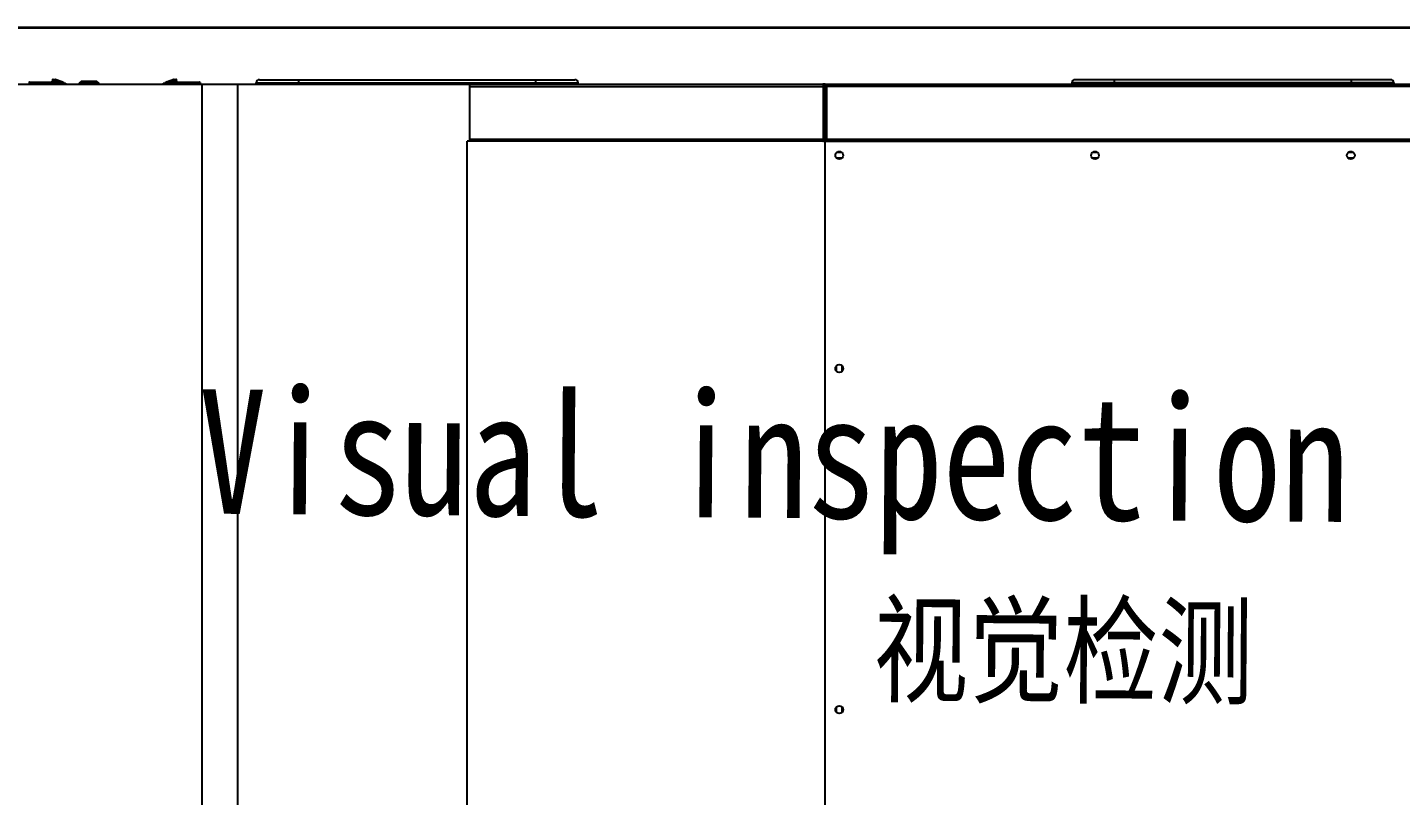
# Model space of a CAD drawing. Header units: millimetres. Extents: x -1052 to 3351, y 0 to 2015.
# Drawn here: x -256.71 to -228.12, y 1769.12 to 1785.11 of the extents above; entities that cross this region are included whole.
import ezdxf
from ezdxf.enums import TextEntityAlignment as Align

# ---------------------------------------------------------------- set-up
doc = ezdxf.new("R2010")
doc.units = ezdxf.units.MM
doc.layers.add('7标注层', color=7, linetype='Continuous', lineweight=18)
doc.layers.add('AM_6', color=2, linetype='Continuous', lineweight=35)
doc.styles.add('PC_TEXTSTYLE', font='', dxfattribs={"width": 0.8})
doc.styles.get('PC_TEXTSTYLE').set_extended_font_data('宋体')

msp = doc.modelspace()

# ---------------------------------------------------------------- linework, layer by layer
at = {"color": 7, "linetype": 'Continuous', "lineweight": 25}
for p, q in [((-261.6804, 1783.9287), (-253.0748, 1783.9287)), ((-256.6759, 1783.9686), (-256.6316, 1783.9686)), ((-256.6759, 1783.9686), (-256.6759, 1783.9361)), ((-256.6759, 1783.9361), (-256.6316, 1783.9361)), ((-256.6316, 1783.976), (-256.6316, 1783.9686)), ((-256.6316, 1783.976), (-256.2174, 1783.976)), ((-256.6316, 1783.9686), (-256.6316, 1783.9361)), ((-256.6316, 1783.9686), (-256.2174, 1783.9686)), ((-256.6316, 1783.9361), (-256.0029, 1783.9361)), ((-256.6316, 1783.9361), (-256.6316, 1783.9287)), ((-256.2174, 1783.9686), (-256.2174, 1783.976)), ((-256.2174, 1783.9686), (-256.2056, 1783.9705)), ((-256.2145, 1783.9305), (-256.2145, 1783.9287)), ((-256.2056, 1783.9776), (-256.0462, 1783.9776)), ((-256.0462, 1783.9705), (-256.2056, 1783.9705)), ((-256.1878, 1784.0242), (-256.1878, 1784.0056)), ((-256.1804, 1784.0126), (-256.1804, 1784.0313)), ((-256.0462, 1783.9776), (-256.1804, 1784.0313)), ((-256.1777, 1784.0311), (-256.0434, 1783.9774)), ((-256.1397, 1784.0242), (-256.1397, 1784.0159)), ((-255.9981, 1783.9776), (-256.1323, 1784.0313)), ((-256.1296, 1784.0311), (-255.9953, 1783.9774)), ((-256.0462, 1783.9705), (-256.0462, 1783.9776)), ((-256.0029, 1783.9532), (-256.0462, 1783.9705)), ((-256.0002, 1783.9601), (-256.0434, 1783.9774)), ((-256.0029, 1783.9532), (-256.0029, 1783.9361)), ((-255.9585, 1783.9361), (-256.0029, 1783.9361)), ((-256.0029, 1783.9361), (-256.0029, 1783.9287)), ((-255.9981, 1783.9705), (-255.9981, 1783.9776)), ((-255.9548, 1783.9532), (-255.9981, 1783.9705)), ((-255.9521, 1783.9601), (-255.9953, 1783.9774)), ((-255.962, 1783.9398), (-255.9604, 1783.9412)), ((-255.9585, 1783.9384), (-255.9585, 1783.9361)), ((-255.9548, 1783.9532), (-255.9548, 1783.9361)), ((-255.9105, 1783.9361), (-255.9548, 1783.9361)), ((-255.9548, 1783.9361), (-255.9548, 1783.9287)), ((-255.9139, 1783.9398), (-255.9124, 1783.9412)), ((-255.9105, 1783.9384), (-255.9105, 1783.9361)), ((-255.635, 1783.9489), (-255.635, 1783.9361)), ((-255.5945, 1783.9861), (-255.6323, 1783.9545)), ((-255.2272, 1783.9545), (-255.265, 1783.9861)), ((-255.2245, 1783.9361), (-255.2245, 1783.9489)), ((-253.884, 1783.9384), (-253.884, 1783.9361)), ((-253.8396, 1783.9361), (-253.884, 1783.9361)), ((-253.7991, 1783.9774), (-253.8424, 1783.9601)), ((-253.7964, 1783.9705), (-253.8396, 1783.9532)), ((-253.8396, 1783.9361), (-253.8396, 1783.9532)), ((-253.8396, 1783.9287), (-253.8396, 1783.9361)), ((-253.8359, 1783.9384), (-253.8359, 1783.9361)), ((-253.7915, 1783.9361), (-253.8359, 1783.9361)), ((-253.7991, 1783.9774), (-253.6649, 1784.0311)), ((-253.6621, 1784.0313), (-253.7964, 1783.9776)), ((-253.7964, 1783.9776), (-253.7964, 1783.9705)), ((-253.7511, 1783.9774), (-253.7943, 1783.9601)), ((-253.7483, 1783.9705), (-253.7915, 1783.9532)), ((-253.7915, 1783.9361), (-253.7915, 1783.9532)), ((-253.7915, 1783.9361), (-253.1629, 1783.9361)), ((-253.7915, 1783.9287), (-253.7915, 1783.9361)), ((-253.7511, 1783.9774), (-253.6168, 1784.0311)), ((-253.614, 1784.0313), (-253.7483, 1783.9776)), ((-253.7483, 1783.9776), (-253.7483, 1783.9705)), ((-253.5889, 1783.9776), (-253.7483, 1783.9776)), ((-253.5889, 1783.9705), (-253.7483, 1783.9705)), ((-253.6547, 1784.0159), (-253.6547, 1784.0242)), ((-253.614, 1784.0313), (-253.614, 1784.0126)), ((-253.6066, 1784.0056), (-253.6066, 1784.0242)), ((-253.5889, 1783.9776), (-253.5877, 1783.9777)), ((-253.5889, 1783.9705), (-253.5889, 1783.9776)), ((-253.5771, 1783.9686), (-253.5889, 1783.9705)), ((-253.5771, 1783.976), (-253.5771, 1783.9686)), ((-253.5771, 1783.976), (-253.1629, 1783.976)), ((-253.5771, 1783.9686), (-253.1629, 1783.9686)), ((-253.1629, 1783.9686), (-253.1629, 1783.976)), ((-253.1629, 1783.9361), (-253.1629, 1783.9686)), ((-253.1629, 1783.9686), (-253.1185, 1783.9686)), ((-253.1629, 1783.9361), (-253.1185, 1783.9361)), ((-253.1629, 1783.9287), (-253.1629, 1783.9361)), ((-253.1185, 1783.9686), (-253.1185, 1783.9361)), ((-253.0748, 1764.9951), (-253.0748, 1783.9287)), ((-253.0748, 1783.9287), (-252.3352, 1783.9287)), ((-252.3352, 1783.9287), (-252.3352, 1764.9951)), ((-252.3352, 1783.9287), (-247.5032, 1783.9287)), ((-251.9463, 1783.9582), (-251.0588, 1783.9582)), ((-251.9463, 1783.9287), (-251.9463, 1783.9582)), ((-251.8797, 1784.0248), (-251.0588, 1784.0248)), ((-251.0588, 1783.9582), (-251.0588, 1784.0248)), ((-251.0588, 1784.0248), (-246.1331, 1784.0248)), ((-251.0588, 1783.9582), (-246.1331, 1783.9582)), ((-251.0588, 1783.9287), (-251.0588, 1783.9582)), ((-247.5032, 1783.9287), (-240.1498, 1783.9287)), ((-247.5032, 1782.7453), (-247.5032, 1783.9287)), ((-246.1331, 1784.0248), (-246.1331, 1783.9582)), ((-246.1331, 1784.0248), (-245.3121, 1784.0248)), ((-246.1331, 1783.9582), (-246.1331, 1783.9287)), ((-246.1331, 1783.9582), (-245.2456, 1783.9582)), ((-245.2456, 1783.9287), (-245.2456, 1783.9582)), ((-240.1054, 1783.9287), (-240.1498, 1783.9287)), ((-240.1455, 1783.8843), (-240.1455, 1782.7897)), ((-240.135, 1783.8843), (-240.135, 1782.7897)), ((-240.1054, 1783.8843), (-240.135, 1783.8843)), ((-240.1054, 1783.9287), (-240.061, 1783.9287)), ((-240.1054, 1783.8843), (-240.1054, 1783.9287)), ((-240.1054, 1783.8843), (-240.1054, 1782.7897)), ((-240.1054, 1783.8843), (-240.0758, 1783.8843)), ((-240.0758, 1783.8843), (-240.0758, 1782.7897)), ((-211.7051, 1783.8843), (-240.0654, 1783.8843)), ((-240.0654, 1782.7897), (-240.0654, 1783.8843)), ((-240.061, 1783.9287), (-211.7051, 1783.9287)), ((-234.0777, 1783.9582), (-234.9653, 1783.9582)), ((-234.9653, 1783.9582), (-234.9653, 1783.9287)), ((-234.0777, 1784.0248), (-234.8987, 1784.0248)), ((-229.1521, 1784.0248), (-234.0777, 1784.0248)), ((-234.0777, 1783.9582), (-234.0777, 1784.0248)), ((-229.1521, 1783.9582), (-234.0777, 1783.9582)), ((-234.0777, 1783.9287), (-234.0777, 1783.9582)), ((-229.1521, 1784.0248), (-229.1521, 1783.9582)), ((-228.3311, 1784.0248), (-229.1521, 1784.0248)), ((-229.1521, 1783.9582), (-229.1521, 1783.9287)), ((-228.2646, 1783.9582), (-229.1521, 1783.9582)), ((-228.2646, 1783.9582), (-228.2646, 1783.9287)), ((-247.5544, 1766.1785), (-247.5544, 1782.7453)), ((-240.1054, 1782.7453), (-247.5544, 1782.7453)), ((-240.1498, 1782.7453), (-240.1498, 1782.7703)), ((-240.0613, 1782.7453), (-240.1496, 1782.7453)), ((-240.135, 1782.7897), (-240.1054, 1782.7897)), ((-240.0758, 1782.7897), (-240.1054, 1782.7897)), ((-240.1054, 1766.1785), (-240.1054, 1782.7453)), ((-240.1054, 1782.7453), (-212.001, 1782.7453)), ((-240.0654, 1782.7897), (-211.7051, 1782.7897)), ((-240.061, 1782.7453), (-240.061, 1782.7702)), ((-239.7553, 1782.5101), (-239.8638, 1782.5101)), ((-239.7791, 1782.5249), (-239.84, 1782.5249)), ((-234.4303, 1782.5101), (-234.5387, 1782.5101)), ((-234.4541, 1782.5249), (-234.515, 1782.5249)), ((-229.1052, 1782.5101), (-229.2137, 1782.5101)), ((-229.129, 1782.5249), (-229.1899, 1782.5249)), ((-239.7553, 1782.3888), (-239.8638, 1782.3888)), ((-239.7791, 1782.374), (-239.84, 1782.374)), ((-234.4303, 1782.3888), (-234.5387, 1782.3888)), ((-234.4541, 1782.374), (-234.515, 1782.374)), ((-229.1052, 1782.3888), (-229.2137, 1782.3888)), ((-229.129, 1782.374), (-229.1899, 1782.374)), ((-239.885, 1777.9815), (-239.885, 1778.0424)), ((-239.8703, 1777.9577), (-239.8703, 1778.0661)), ((-239.7491, 1777.9575), (-239.7491, 1778.0664)), ((-239.749, 1777.9577), (-239.749, 1778.0662)), ((-239.7342, 1777.9814), (-239.7342, 1778.0425)), ((-239.7341, 1777.9815), (-239.7341, 1778.0424)), ((-239.885, 1770.8814), (-239.885, 1770.9423)), ((-239.8703, 1770.8577), (-239.8703, 1770.9661)), ((-239.7491, 1770.8574), (-239.7491, 1770.9663)), ((-239.749, 1770.8576), (-239.749, 1770.9661)), ((-239.7342, 1770.8813), (-239.7342, 1770.9424)), ((-239.7341, 1770.8814), (-239.7341, 1770.9423))]:
    msp.add_line(p, q, dxfattribs=at)
at = {"color": 8, "linetype": 'Continuous', "lineweight": 25}
for p, q in [((-256.1323, 1784.013), (-256.1323, 1784.0313)), ((-256.0439, 1783.9776), (-255.9981, 1783.9776)), ((-255.9981, 1783.9705), (-256.0262, 1783.9705)), ((-255.9585, 1783.9361), (-255.9548, 1783.9361)), ((-255.2245, 1783.9489), (-255.635, 1783.9489)), ((-255.4309, 1783.9361), (-255.635, 1783.9361)), ((-255.4309, 1783.9545), (-255.6323, 1783.9545)), ((-255.4297, 1783.9861), (-255.5945, 1783.9861)), ((-255.2272, 1783.9545), (-255.4309, 1783.9545)), ((-255.2245, 1783.9361), (-255.4309, 1783.9361)), ((-255.265, 1783.9861), (-255.4297, 1783.9861)), ((-253.8396, 1783.9361), (-253.8359, 1783.9361)), ((-253.7505, 1783.9776), (-253.7964, 1783.9776)), ((-253.7682, 1783.9705), (-253.7964, 1783.9705)), ((-253.6621, 1784.0313), (-253.6621, 1784.013)), ((-247.5032, 1783.8843), (-240.1455, 1783.8843)), ((-240.135, 1783.8843), (-240.1455, 1783.8843)), ((-240.0654, 1783.8843), (-240.0758, 1783.8843)), ((-247.5032, 1782.7897), (-240.1455, 1782.7897)), ((-240.1455, 1782.7897), (-240.135, 1782.7897)), ((-240.0758, 1782.7897), (-240.0654, 1782.7897))]:
    msp.add_line(p, q, dxfattribs=at)
at = {"color": 7, "linetype": 'Continuous', "lineweight": 25, "flags": 128}
for points in [[(-256.2068, 1783.9777), (-256.2068, 1783.9777), (-256.2068, 1783.9777), (-256.2068, 1783.9777), (-256.2068, 1783.9777), (-256.2068, 1783.9777), (-256.2068, 1783.9777), (-256.2067, 1783.9777), (-256.2067, 1783.9777), (-256.2065, 1783.9777), (-256.2062, 1783.9777), (-256.2056, 1783.9776)], [(-256.0434, 1783.9774), (-256.0435, 1783.9773), (-256.0436, 1783.9769), (-256.0439, 1783.9762), (-256.0442, 1783.9754), (-256.0446, 1783.9744), (-256.0451, 1783.9732), (-256.0456, 1783.9719), (-256.0462, 1783.9705)], [(-255.9953, 1783.9774), (-255.9954, 1783.9773), (-255.9955, 1783.9769), (-255.9958, 1783.9762), (-255.9961, 1783.9754), (-255.9966, 1783.9744), (-255.997, 1783.9732), (-255.9975, 1783.9719), (-255.9981, 1783.9705)], [(-253.7964, 1783.9705), (-253.7969, 1783.9719), (-253.7974, 1783.9732), (-253.7979, 1783.9744), (-253.7983, 1783.9754), (-253.7987, 1783.9762), (-253.7989, 1783.9769), (-253.7991, 1783.9773), (-253.7991, 1783.9774)], [(-253.7483, 1783.9705), (-253.7488, 1783.9719), (-253.7494, 1783.9732), (-253.7498, 1783.9744), (-253.7502, 1783.9754), (-253.7506, 1783.9762), (-253.7508, 1783.9769), (-253.751, 1783.9773), (-253.7511, 1783.9774)], [(-253.6649, 1784.0311), (-253.6631, 1784.0316), (-253.6619, 1784.0316)], [(-253.6552, 1784.027), (-253.6549, 1784.026), (-253.6547, 1784.0242)]]:
    msp.add_lwpolyline(points, dxfattribs=at)
at = {"color": 7, "linetype": 'Continuous', "lineweight": 25}
for centre in [(-239.8096, 1782.4495), (-234.4845, 1782.4495), (-229.1595, 1782.4495), (-239.8096, 1778.0119), (-239.8096, 1770.9119)]:
    msp.add_circle(centre, 0.0814, dxfattribs=at)
for centre, radius, start, end in [((-256.6686, 1783.9686), 0.0074, 90, 180), ((-256.6686, 1783.9361), 0.0074, 180, 270), ((-256.2174, 1784.0056), 0.0296, 270, 288.61057), ((-256.1804, 1784.0242), 0.0074, 68.19859, 180), ((-256.1806, 1784.0241), 0.00724, 88.74255, 178.67354), ((-256.1794, 1784.0267), 0.0047, 68.75351, 102.84008), ((-256.1323, 1784.0242), 0.0074, 68.19859, 180), ((-256.1325, 1784.0241), 0.00724, 88.74255, 178.67354), ((-256.1313, 1784.0267), 0.0047, 68.75351, 102.84008), ((-256.0451, 1783.9728), 0.00495, 85.98524, 102.43489), ((-256.0451, 1783.9733), 0.00443, 68.1942, 85.95498), ((-255.997, 1783.9728), 0.00495, 85.98524, 102.43489), ((-255.997, 1783.9733), 0.00443, 68.1942, 85.95498), ((-255.9659, 1783.9361), 0.0074, 270, 0.00001), ((-255.9179, 1783.9361), 0.0074, 270, 0.00001), ((-255.6276, 1783.9489), 0.0074, 129.85454, 180), ((-255.6276, 1783.9361), 0.0074, 180, 270), ((-255.5898, 1783.9804), 0.0074, 90, 129.85454), ((-255.2697, 1783.9804), 0.0074, 50.14546, 90), ((-255.2319, 1783.9361), 0.0074, 270, 0), ((-255.2319, 1783.9489), 0.0074, 0, 50.14546), ((-253.8766, 1783.9361), 0.0074, 180, 270), ((-253.8285, 1783.9361), 0.0074, 180, 270), ((-253.7975, 1783.9733), 0.00444, 94.06442, 111.78639), ((-253.7974, 1783.9728), 0.00496, 77.58126, 94.00385), ((-253.7494, 1783.9733), 0.00444, 94.06442, 111.78639), ((-253.7494, 1783.9728), 0.00496, 77.58126, 94.00385), ((-253.6632, 1784.0267), 0.0047, 77.15693, 111.25217), ((-253.662, 1784.0241), 0.00724, 1.33347, 91.25727), ((-253.614, 1784.0242), 0.0074, 0, 111.80141), ((-253.6151, 1784.0267), 0.0047, 77.15693, 111.25217), ((-253.6139, 1784.0241), 0.00724, 1.33637, 91.25437), ((-253.5877, 1783.9742), 0.00355, 70.61262, 89.56684), ((-253.5771, 1784.0056), 0.0296, 251.39029, 270), ((-253.1259, 1783.9686), 0.0074, 0, 90), ((-253.1259, 1783.9361), 0.0074, 270, 0.00001), ((-251.8797, 1783.9582), 0.0666, 90, 180), ((-245.3121, 1783.9582), 0.0666, 0, 90), ((-234.8987, 1783.9582), 0.0666, 90, 180), ((-228.3311, 1783.9582), 0.0666, 0, 90)]:
    msp.add_arc(centre, radius, start, end, dxfattribs=at)
for points, knots in [([(-256.6686, 1783.976), (-256.6681, 1783.976), (-256.6673, 1783.976), (-256.6627, 1783.976), (-256.6579, 1783.976), (-256.652, 1783.976), (-256.6434, 1783.976), (-256.6362, 1783.976), (-256.6316, 1783.976)], [0, 0, 0, 0, 0.2394298, 0.3696468, 0.5000004, 0.6302114, 0.7605581, 1, 1, 1, 1]), ([(-256.1878, 1784.0056), (-256.1889, 1783.9994), (-256.1902, 1783.9912), (-256.1987, 1783.9818), (-256.2052, 1783.9788), (-256.208, 1783.9775)], [0, 0, 0, 0, 0.6472992, 0.8518591, 1, 1, 1, 1]), ([(-256.208, 1783.9775), (-256.2078, 1783.9776), (-256.2074, 1783.9777), (-256.207, 1783.9778), (-256.2068, 1783.9777), (-256.2068, 1783.9777), (-256.2068, 1783.9777), (-256.2068, 1783.9777), (-256.2068, 1783.9777), (-256.2068, 1783.9777), (-256.2068, 1783.9777)], [0, 0, 0, 0, 0.49711518, 0.99081812, 0.99430103, 0.9972803, 0.99782424, 0.99836818, 0.99891212, 1, 1, 1, 1]), ([(-256.2056, 1783.9705), (-256.2059, 1783.9715), (-256.2065, 1783.9733), (-256.2073, 1783.9756), (-256.2079, 1783.9772), (-256.2079, 1783.9774), (-256.208, 1783.9775)], [0, 0, 0, 0, 0.2499381, 0.4999658, 0.7498893, 1, 1, 1, 1]), ([(-256.2056, 1783.9776), (-256.2022, 1783.9792), (-256.1942, 1783.9828), (-256.1885, 1783.9892), (-256.1839, 1783.9963), (-256.181, 1784.004), (-256.1806, 1784.0097), (-256.1804, 1784.0126)], [0, 0, 0, 0, 0.1530459, 0.3582579, 0.5360321, 0.7521849, 1, 1, 1, 1]), ([(-256.2056, 1783.9705), (-256.2056, 1783.9713), (-256.2056, 1783.9729), (-256.2056, 1783.975), (-256.2056, 1783.9767), (-256.2056, 1783.9773), (-256.2056, 1783.9776)], [0, 0, 0, 0, 0.2500022, 0.5000006, 0.7499355, 1, 1, 1, 1]), ([(-256.1804, 1784.0126), (-256.1814, 1784.0125), (-256.1833, 1784.0123), (-256.1858, 1784.0107), (-256.1875, 1784.0084), (-256.1877, 1784.0065), (-256.1878, 1784.0056)], [0, 0, 0, 0, 0.2500007, 0.4999791, 0.750008, 1, 1, 1, 1]), ([(-256.0002, 1783.9601), (-256.0002, 1783.96), (-256.0003, 1783.9598), (-256.0009, 1783.9582), (-256.0018, 1783.9559), (-256.0026, 1783.9541), (-256.0029, 1783.9532)], [0, 0, 0, 0, 0.25010614, 0.49996271, 0.75001624, 1, 1, 1, 1]), ([(-256.0002, 1783.9601), (-255.9952, 1783.9581), (-255.9855, 1783.9542), (-255.9751, 1783.9501), (-255.9689, 1783.9476), (-255.9669, 1783.9468), (-255.9658, 1783.9464)], [0, 0, 0, 0, 0.3456821, 0.6804823, 0.8413537, 1, 1, 1, 1]), ([(-255.964, 1783.9453), (-255.964, 1783.9452), (-255.9639, 1783.945), (-255.9653, 1783.9446), (-255.9665, 1783.9443)], [0, 0, 0, 0, 0.21715, 1, 1, 1, 1]), ([(-255.964, 1783.9453), (-255.964, 1783.9452), (-255.9639, 1783.945), (-255.9653, 1783.9446), (-255.9665, 1783.9443)], [0, 0, 0, 0, 0.2170325, 1, 1, 1, 1]), ([(-255.962, 1783.9398), (-255.9611, 1783.9404), (-255.9592, 1783.9416), (-255.9603, 1783.9431), (-255.9609, 1783.9438)], [0, 0, 0, 0, 0.5113714, 1, 1, 1, 1]), ([(-255.9619, 1783.9396), (-255.9619, 1783.9396), (-255.9603, 1783.939), (-255.9603, 1783.939), (-255.9602, 1783.939)], [0, 0, 0, 0, 0.0420414, 1, 1, 1, 1]), ([(-255.9595, 1783.9391), (-255.9595, 1783.9395), (-255.9595, 1783.9404), (-255.9598, 1783.9412), (-255.96, 1783.9417)], [0, 0, 0, 0, 0.4300559, 1, 1, 1, 1]), ([(-255.9594, 1783.9388), (-255.9594, 1783.9393), (-255.9595, 1783.9403), (-255.9598, 1783.9412), (-255.96, 1783.9417)], [0, 0, 0, 0, 0.4912942, 1, 1, 1, 1]), ([(-255.9585, 1783.9384), (-255.9586, 1783.9385), (-255.9586, 1783.9385), (-255.9594, 1783.9387), (-255.9595, 1783.9388)], [0, 0, 0, 0, 0.9493486, 1, 1, 1, 1]), ([(-255.9521, 1783.9601), (-255.9521, 1783.96), (-255.9522, 1783.9598), (-255.9529, 1783.9582), (-255.9538, 1783.9559), (-255.9545, 1783.9541), (-255.9548, 1783.9532)], [0, 0, 0, 0, 0.2500121, 0.4999823, 0.7499905, 1, 1, 1, 1]), ([(-255.9521, 1783.9601), (-255.9471, 1783.9581), (-255.9374, 1783.9542), (-255.927, 1783.9501), (-255.9208, 1783.9476), (-255.9188, 1783.9468), (-255.9178, 1783.9464)], [0, 0, 0, 0, 0.3456877, 0.6804882, 0.8413452, 1, 1, 1, 1]), ([(-255.9159, 1783.9453), (-255.9159, 1783.9452), (-255.9158, 1783.945), (-255.9173, 1783.9446), (-255.9184, 1783.9443)], [0, 0, 0, 0, 0.2171888, 1, 1, 1, 1]), ([(-255.9159, 1783.9453), (-255.9159, 1783.9452), (-255.9158, 1783.945), (-255.9173, 1783.9446), (-255.9184, 1783.9443)], [0, 0, 0, 0, 0.2170488, 1, 1, 1, 1]), ([(-255.9159, 1783.9456), (-255.9159, 1783.9456), (-255.9151, 1783.9453), (-255.9151, 1783.9453), (-255.9151, 1783.9453)], [0, 0, 0, 0, 0.0542941, 1, 1, 1, 1]), ([(-255.9139, 1783.9398), (-255.913, 1783.9404), (-255.9111, 1783.9416), (-255.9123, 1783.9431), (-255.9128, 1783.9438)], [0, 0, 0, 0, 0.511325, 1, 1, 1, 1]), ([(-255.9138, 1783.9396), (-255.9138, 1783.9396), (-255.9123, 1783.939), (-255.9122, 1783.939), (-255.9121, 1783.939)], [0, 0, 0, 0, 0.0421658, 1, 1, 1, 1]), ([(-255.9114, 1783.9391), (-255.9114, 1783.9395), (-255.9114, 1783.9404), (-255.9118, 1783.9412), (-255.9119, 1783.9417)], [0, 0, 0, 0, 0.430063, 1, 1, 1, 1]), ([(-255.9114, 1783.9388), (-255.9114, 1783.9393), (-255.9114, 1783.9403), (-255.9118, 1783.9412), (-255.9119, 1783.9417)], [0, 0, 0, 0, 0.4913023, 1, 1, 1, 1]), ([(-255.4297, 1783.9878), (-255.4395, 1783.9878), (-255.4596, 1783.9878), (-255.4894, 1783.9878), (-255.5181, 1783.9878), (-255.5437, 1783.9878), (-255.5645, 1783.9878), (-255.5793, 1783.9878), (-255.5882, 1783.9878), (-255.5892, 1783.9878), (-255.5898, 1783.9878)], [0, 0, 0, 0, 0.1165167, 0.2400108, 0.3686397, 0.5000002, 0.6313634, 0.7599892, 0.8834833, 1, 1, 1, 1]), ([(-255.2697, 1783.9878), (-255.2702, 1783.9878), (-255.2713, 1783.9878), (-255.2802, 1783.9878), (-255.295, 1783.9878), (-255.3158, 1783.9878), (-255.3414, 1783.9878), (-255.37, 1783.9878), (-255.3999, 1783.9878), (-255.42, 1783.9878), (-255.4297, 1783.9878)], [0, 0, 0, 0, 0.1165167, 0.2400108, 0.3686366, 0.4999998, 0.6313603, 0.7599892, 0.8834833, 1, 1, 1, 1]), ([(-253.884, 1783.9384), (-253.884, 1783.9385), (-253.884, 1783.9385), (-253.8831, 1783.9387), (-253.8831, 1783.9388)], [0, 0, 0, 0, 0.9492057, 1, 1, 1, 1]), ([(-253.8817, 1783.9438), (-253.8824, 1783.9431), (-253.8832, 1783.9423), (-253.8826, 1783.9417), (-253.8825, 1783.9417)], [0, 0, 0, 0, 0.980823, 1, 1, 1, 1]), ([(-253.8825, 1783.9417), (-253.8827, 1783.9412), (-253.883, 1783.9403), (-253.8831, 1783.9393), (-253.8831, 1783.9388)], [0, 0, 0, 0, 0.5087058, 1, 1, 1, 1]), ([(-253.8825, 1783.9417), (-253.8827, 1783.9412), (-253.883, 1783.9404), (-253.8831, 1783.9395), (-253.8831, 1783.9391)], [0, 0, 0, 0, 0.56992061, 1, 1, 1, 1]), ([(-253.8817, 1783.9438), (-253.8822, 1783.9431), (-253.8833, 1783.9416), (-253.8815, 1783.9404), (-253.8805, 1783.9398)], [0, 0, 0, 0, 0.4887213, 1, 1, 1, 1]), ([(-253.8793, 1783.9453), (-253.8792, 1783.9454), (-253.879, 1783.9455), (-253.8762, 1783.9466), (-253.8694, 1783.9493), (-253.8571, 1783.9542), (-253.8473, 1783.9581), (-253.8424, 1783.9601)], [0, 0, 0, 0, 0.1170407, 0.2349891, 0.478407, 0.7349976, 1, 1, 1, 1]), ([(-253.8761, 1783.9443), (-253.8772, 1783.9446), (-253.8787, 1783.945), (-253.8786, 1783.9452), (-253.8785, 1783.9453)], [0, 0, 0, 0, 0.7829869, 1, 1, 1, 1]), ([(-253.8761, 1783.9443), (-253.8772, 1783.9446), (-253.8787, 1783.945), (-253.8786, 1783.9452), (-253.8785, 1783.9453)], [0, 0, 0, 0, 0.7827725, 1, 1, 1, 1]), ([(-253.8759, 1783.9412), (-253.8745, 1783.9416), (-253.8701, 1783.9431), (-253.8571, 1783.9474), (-253.8455, 1783.9513), (-253.8396, 1783.9532)], [0, 0, 0, 0, 0.1815893, 0.5845656, 1, 1, 1, 1]), ([(-253.8396, 1783.9532), (-253.84, 1783.9541), (-253.8407, 1783.9559), (-253.8416, 1783.9582), (-253.8422, 1783.9598), (-253.8423, 1783.96), (-253.8424, 1783.9601)], [0, 0, 0, 0, 0.2500056, 0.5000099, 0.7499918, 1, 1, 1, 1]), ([(-253.8359, 1783.9384), (-253.8359, 1783.9385), (-253.8359, 1783.9385), (-253.835, 1783.9387), (-253.835, 1783.9388)], [0, 0, 0, 0, 0.94913101, 1, 1, 1, 1]), ([(-253.8336, 1783.9438), (-253.8344, 1783.9431), (-253.8352, 1783.9423), (-253.8345, 1783.9417), (-253.8345, 1783.9417)], [0, 0, 0, 0, 0.9809146, 1, 1, 1, 1]), ([(-253.8345, 1783.9417), (-253.8346, 1783.9412), (-253.835, 1783.9403), (-253.835, 1783.9393), (-253.835, 1783.9388)], [0, 0, 0, 0, 0.5087058, 1, 1, 1, 1]), ([(-253.8345, 1783.9417), (-253.8346, 1783.9412), (-253.8349, 1783.9404), (-253.835, 1783.9395), (-253.835, 1783.9391)], [0, 0, 0, 0, 0.56992766, 1, 1, 1, 1]), ([(-253.8336, 1783.9438), (-253.8341, 1783.9431), (-253.8352, 1783.9416), (-253.8334, 1783.9404), (-253.8325, 1783.9398)], [0, 0, 0, 0, 0.4887213, 1, 1, 1, 1]), ([(-253.8305, 1783.9456), (-253.8299, 1783.9458), (-253.8282, 1783.9465), (-253.8213, 1783.9493), (-253.809, 1783.9542), (-253.7992, 1783.9581), (-253.7943, 1783.9601)], [0, 0, 0, 0, 0.12684983, 0.40468446, 0.69753805, 1, 1, 1, 1]), ([(-253.828, 1783.9443), (-253.8291, 1783.9446), (-253.8306, 1783.945), (-253.8305, 1783.9452), (-253.8305, 1783.9453)], [0, 0, 0, 0, 0.78293998, 1, 1, 1, 1]), ([(-253.828, 1783.9443), (-253.8291, 1783.9446), (-253.8306, 1783.945), (-253.8305, 1783.9452), (-253.8305, 1783.9453)], [0, 0, 0, 0, 0.78269475, 1, 1, 1, 1]), ([(-253.8278, 1783.9412), (-253.8264, 1783.9416), (-253.8221, 1783.9431), (-253.8091, 1783.9474), (-253.7974, 1783.9513), (-253.7915, 1783.9532)], [0, 0, 0, 0, 0.18157641, 0.58455454, 1, 1, 1, 1]), ([(-253.7915, 1783.9532), (-253.7919, 1783.9541), (-253.7926, 1783.9559), (-253.7935, 1783.9582), (-253.7942, 1783.9598), (-253.7942, 1783.96), (-253.7943, 1783.9601)], [0, 0, 0, 0, 0.2500066, 0.5000315, 0.7498989, 1, 1, 1, 1]), ([(-253.6566, 1784.0292), (-253.6573, 1784.0298), (-253.6583, 1784.0307), (-253.6602, 1784.0315), (-253.6613, 1784.0316), (-253.6619, 1784.0316)], [0, 0, 0, 0, 0.4743649, 0.6749938, 1, 1, 1, 1]), ([(-253.6566, 1784.0292), (-253.6573, 1784.0298), (-253.6582, 1784.0307), (-253.6593, 1784.0311), (-253.6596, 1784.0312)], [0, 0, 0, 0, 0.7946848, 1, 1, 1, 1]), ([(-253.6066, 1784.0056), (-253.6068, 1784.0065), (-253.607, 1784.0084), (-253.6087, 1784.0107), (-253.6111, 1784.0123), (-253.6131, 1784.0125), (-253.614, 1784.0126)], [0, 0, 0, 0, 0.24999793, 0.49997537, 0.75000834, 1, 1, 1, 1]), ([(-253.614, 1784.0126), (-253.6138, 1784.0096), (-253.6134, 1784.0039), (-253.6105, 1783.9962), (-253.6067, 1783.9902), (-253.6026, 1783.9858), (-253.5979, 1783.9817), (-253.5923, 1783.9792), (-253.5889, 1783.9776)], [0, 0, 0, 0, 0.2513513, 0.4683712, 0.6445932, 0.7525501, 0.8477556, 1, 1, 1, 1]), ([(-253.6085, 1784.0292), (-253.6092, 1784.0298), (-253.6103, 1784.0307), (-253.6122, 1784.0315), (-253.6132, 1784.0316), (-253.6139, 1784.0316)], [0, 0, 0, 0, 0.4742961, 0.6748959, 1, 1, 1, 1]), ([(-253.5865, 1783.9775), (-253.5892, 1783.9788), (-253.5957, 1783.9818), (-253.6042, 1783.9912), (-253.6056, 1783.9994), (-253.6066, 1784.0056)], [0, 0, 0, 0, 0.1473347, 0.3497226, 1, 1, 1, 1]), ([(-253.5865, 1783.9775), (-253.5865, 1783.9774), (-253.5866, 1783.9772), (-253.5872, 1783.9756), (-253.5879, 1783.9733), (-253.5886, 1783.9715), (-253.5889, 1783.9705)], [0, 0, 0, 0, 0.2501107, 0.5000342, 0.7500619, 1, 1, 1, 1]), ([(-253.1629, 1783.976), (-253.1582, 1783.976), (-253.1511, 1783.976), (-253.1424, 1783.976), (-253.1366, 1783.976), (-253.1318, 1783.976), (-253.1272, 1783.976), (-253.1264, 1783.976), (-253.1259, 1783.976)], [0, 0, 0, 0, 0.2394406, 0.3696639, 0.5000071, 0.6302078, 0.7605744, 1, 1, 1, 1]), ([(-240.1498, 1783.9287), (-240.1494, 1783.928), (-240.1487, 1783.9267), (-240.1476, 1783.9164), (-240.1465, 1783.9017), (-240.1458, 1783.8901), (-240.1455, 1783.8843)], [0, 0, 0, 0, 0.250012, 0.5000085, 0.749998, 1, 1, 1, 1]), ([(-240.1054, 1783.8843), (-240.1061, 1783.8901), (-240.1074, 1783.9017), (-240.1177, 1783.9164), (-240.1323, 1783.9267), (-240.144, 1783.928), (-240.1498, 1783.9287)], [0, 0, 0, 0, 0.2500003, 0.4999944, 0.750001, 1, 1, 1, 1]), ([(-240.135, 1783.8843), (-240.1352, 1783.8862), (-240.1357, 1783.8901), (-240.1391, 1783.8949), (-240.1429, 1783.8979), (-240.1456, 1783.8983), (-240.1464, 1783.8984)], [0, 0, 0, 0, 0.2946529, 0.58934502, 0.8840208, 1, 1, 1, 1]), ([(-240.061, 1783.9287), (-240.0669, 1783.928), (-240.0785, 1783.9267), (-240.0931, 1783.9164), (-240.1034, 1783.9017), (-240.1047, 1783.8901), (-240.1054, 1783.8843)], [0, 0, 0, 0, 0.2499993, 0.5000062, 0.7500007, 1, 1, 1, 1]), ([(-240.0645, 1783.8984), (-240.0652, 1783.8983), (-240.0679, 1783.8979), (-240.0717, 1783.8949), (-240.0752, 1783.8901), (-240.0756, 1783.8862), (-240.0758, 1783.8843)], [0, 0, 0, 0, 0.1159801, 0.4106582, 0.7053405, 1, 1, 1, 1]), ([(-240.0654, 1783.8843), (-240.065, 1783.8901), (-240.0643, 1783.9017), (-240.0632, 1783.9164), (-240.0621, 1783.9267), (-240.0614, 1783.928), (-240.061, 1783.9287)], [0, 0, 0, 0, 0.250002, 0.4999915, 0.749988, 1, 1, 1, 1]), ([(-240.1455, 1782.7897), (-240.1465, 1782.7847), (-240.1486, 1782.7747), (-240.1519, 1782.7612), (-240.1551, 1782.7511), (-240.1579, 1782.746), (-240.1596, 1782.7455), (-240.1602, 1782.7453)], [0, 0, 0, 0, 0.21311591, 0.43259717, 0.65207551, 0.87157619, 1, 1, 1, 1]), ([(-240.1498, 1782.7453), (-240.1448, 1782.7458), (-240.1348, 1782.7468), (-240.1213, 1782.7546), (-240.1112, 1782.7662), (-240.1061, 1782.7787), (-240.1056, 1782.7867), (-240.1054, 1782.7897)], [0, 0, 0, 0, 0.2131065, 0.4325917, 0.6520738, 0.8715617, 1, 1, 1, 1]), ([(-240.1498, 1782.7749), (-240.1477, 1782.7752), (-240.1436, 1782.7757), (-240.1386, 1782.7795), (-240.1355, 1782.7844), (-240.1352, 1782.788), (-240.135, 1782.7897)], [0, 0, 0, 0, 0.2742879, 0.5292582, 0.7841782, 1, 1, 1, 1]), ([(-240.1054, 1782.7897), (-240.1049, 1782.7847), (-240.1039, 1782.7747), (-240.0962, 1782.7612), (-240.0846, 1782.7511), (-240.0721, 1782.746), (-240.064, 1782.7455), (-240.061, 1782.7453)], [0, 0, 0, 0, 0.2131112, 0.4325907, 0.652081, 0.8715686, 1, 1, 1, 1]), ([(-240.0758, 1782.7897), (-240.0756, 1782.7876), (-240.075, 1782.7835), (-240.0712, 1782.7785), (-240.0664, 1782.7754), (-240.0627, 1782.7751), (-240.061, 1782.7749)], [0, 0, 0, 0, 0.27430097, 0.5292632, 0.78414139, 1, 1, 1, 1]), ([(-240.0506, 1782.7453), (-240.0516, 1782.7458), (-240.0538, 1782.7468), (-240.057, 1782.7546), (-240.0602, 1782.7662), (-240.063, 1782.7787), (-240.0647, 1782.7867), (-240.0654, 1782.7897)], [0, 0, 0, 0, 0.2131007, 0.4325939, 0.6520734, 0.8715628, 1, 1, 1, 1])]:
    msp.add_open_spline(points, degree=3, knots=knots, dxfattribs=at)
at = {"color": 8, "linetype": 'Continuous', "lineweight": 25}
for points, knots in [([(-256.0029, 1783.9532), (-255.997, 1783.9513), (-255.9853, 1783.9474), (-255.9702, 1783.9423), (-255.9646, 1783.9405), (-255.9619, 1783.9396)], [0, 0, 0, 0, 0.3472347, 0.6841203, 1, 1, 1, 1]), ([(-255.9548, 1783.9532), (-255.9489, 1783.9513), (-255.9372, 1783.9474), (-255.9222, 1783.9423), (-255.9166, 1783.9405), (-255.9138, 1783.9396)], [0, 0, 0, 0, 0.3472385, 0.6841235, 1, 1, 1, 1]), ([(-253.8831, 1783.9388), (-253.8826, 1783.9389), (-253.8822, 1783.939), (-253.8807, 1783.9396), (-253.8806, 1783.9396)], [0, 0, 0, 0, 0.9580912, 1, 1, 1, 1]), ([(-253.835, 1783.9388), (-253.8346, 1783.9389), (-253.8341, 1783.939), (-253.8326, 1783.9396), (-253.8325, 1783.9396)], [0, 0, 0, 0, 0.9580065, 1, 1, 1, 1])]:
    msp.add_open_spline(points, degree=3, knots=knots, dxfattribs=at)
at = {"layer": 'AM_6'}
msp.add_lwpolyline([(-269.689, 1785.112), (-210.5218, 1785.112), (-210.5218, 1763.8118), (-269.689, 1763.8118)], close=True, dxfattribs=at)

# ---------------------------------------------------------------- texts
at = {"layer": '7标注层', "color": 3, "style": 'PC_TEXTSTYLE', "width": 0.8}
msp.add_text('视觉检测', height=1.812, rotation=359.58449, dxfattribs=at).set_placement((-239.0911, 1773.0736), align=Align.TOP_LEFT)
at = {"layer": '7标注层', "color": 3, "insert": (-253.1651, 1774.2495), "char_height": 2.588568, "width": 45.048805, "attachment_point": 7, "rotation": 359.58449, "style": 'PC_TEXTSTYLE'}
msp.add_mtext('Visual inspection machine', dxfattribs=at)

doc.saveas('drawing.dxf')
